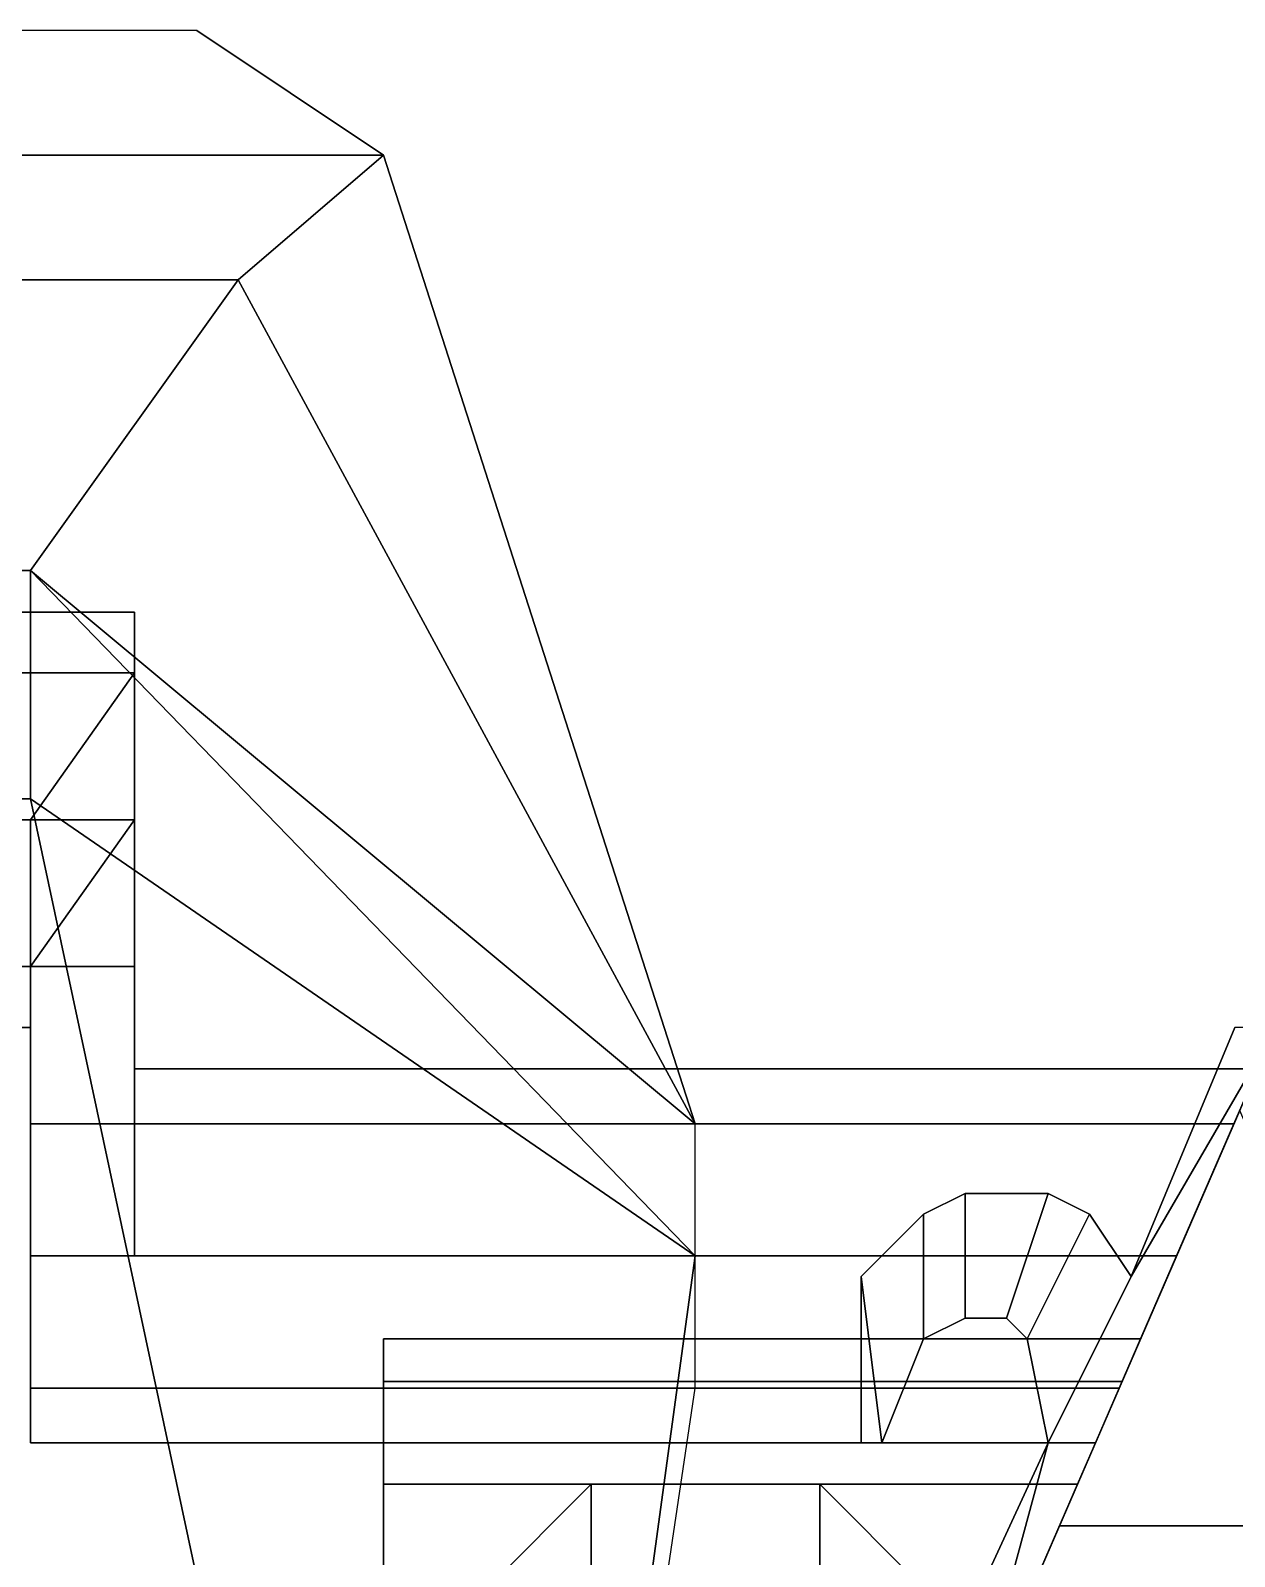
# Model space of a CAD drawing. Header units: millimetres. Extents: x -1.21 to 1.21, y -2.88 to 5.11.
# Drawn here: x -0.84 to -0.26, y 2.095 to 2.83 of the extents above; entities that cross this region are included whole.
import ezdxf

# ---------------------------------------------------------------- set-up
doc = ezdxf.new("R2010")
doc.units = ezdxf.units.MM
doc.layers.add('fenders', color=1, linetype='Continuous')

msp = doc.modelspace()

# ---------------------------------------------------------------- linework, layer by layer
for points in [[(-0.79, 2.520710678118655, 0.7607106781186548), (-0.79, 2.55, 0.6900000000000001), (-0.8600000000000001, 2.55, 0.6900000000000001), (-0.8600000000000001, 2.520710678118655, 0.7607106781186548)], [(-0.79, 2.55, 0.6900000000000001), (-0.79, 2.520710678118655, 0.6192893218813453), (-0.8600000000000001, 2.520710678118655, 0.6192893218813453), (-0.8600000000000001, 2.55, 0.6900000000000001)], [(-0.79, 2.33, 0.62), (-0.79, 2.55, 0.6900000000000001), (-0.79, 2.520710678118655, 0.7607106781186548), (-0.79, 2.30363961030679, 0.6836396103067892)], [(-0.79, 2.30363961030679, 0.5563603896932108), (-0.79, 2.520710678118655, 0.6192893218813453), (-0.79, 2.55, 0.6900000000000001), (-0.79, 2.33, 0.62)], [(-0.79, 2.45, 0.79), (-0.79, 2.520710678118655, 0.7607106781186548), (-0.8600000000000001, 2.520710678118655, 0.7607106781186548), (-0.8600000000000001, 2.45, 0.79)], [(-0.79, 2.520710678118655, 0.6192893218813453), (-0.84, 2.45, 0.5900000000000001), (-0.8600000000000001, 2.45, 0.5900000000000001), (-0.8600000000000001, 2.520710678118655, 0.6192893218813453)], [(-0.79, 2.520710678118655, 0.6192893218813453), (-0.79, 2.45, 0.5900000000000001), (-0.84, 2.45, 0.5900000000000001), (-0.79, 2.520710678118655, 0.6192893218813453)], [(-0.79, 2.30363961030679, 0.6836396103067892), (-0.79, 2.520710678118655, 0.7607106781186548), (-0.79, 2.379289321881346, 0.7607106781186548), (-0.79, 2.24, 0.71)], [(-0.79, 2.379289321881346, 0.7607106781186548), (-0.79, 2.520710678118655, 0.7607106781186548), (-0.79, 2.520710678118655, 0.7607106781186548), (-0.79, 2.45, 0.79)], [(-0.79, 2.45, 0.5900000000000001), (-0.79, 2.45, 0.5900000000000001), (-0.79, 2.520710678118655, 0.6192893218813453), (-0.79, 2.30363961030679, 0.5563603896932108)], [(-0.84, 2.379289321881346, 0.7607106781186548), (-0.79, 2.45, 0.79), (-0.8600000000000001, 2.45, 0.79), (-0.8600000000000001, 2.379289321881346, 0.7607106781186548)], [(-0.84, 2.45, 0.5900000000000001), (-0.84, 2.379289321881346, 0.6192893218813453), (-0.8600000000000001, 2.379289321881346, 0.6192893218813453), (-0.8600000000000001, 2.45, 0.5900000000000001)], [(-0.79, 2.45, 0.5900000000000001), (-0.79, 2.30363961030679, 0.5563603896932108), (-0.84, 2.30363961030679, 0.5563603896932108), (-0.84, 2.45, 0.5900000000000001)], [(-0.79, 2.379289321881346, 0.7607106781186548), (-0.79, 2.379289321881346, 0.7607106781186548), (-0.79, 2.45, 0.79), (-0.84, 2.379289321881346, 0.7607106781186548)], [(-0.84, 2.30363961030679, 0.5563603896932108), (-0.8400000000000001, 2.33, 0.62), (-0.84, 2.379289321881346, 0.6192893218813453), (-0.84, 2.45, 0.5900000000000001)], [(-0.84, 2.35, 0.6900000000000001), (-0.84, 2.379289321881346, 0.7607106781186548), (-0.8600000000000001, 2.379289321881346, 0.7607106781186548), (-0.8600000000000001, 2.35, 0.6900000000000001)], [(-0.84, 2.379289321881346, 0.6192893218813453), (-0.84, 2.35, 0.6900000000000001), (-0.8600000000000001, 2.35, 0.6900000000000001), (-0.8600000000000001, 2.379289321881346, 0.6192893218813453)], [(-0.79, 2.24, 0.71), (-0.79, 2.379289321881346, 0.7607106781186548), (-0.84, 2.379289321881346, 0.7607106781186548), (-0.84, 2.24, 0.71)], [(-0.8400000000000001, 2.33, 0.62), (-0.84, 2.30363961030679, 0.6836396103067892), (-0.84, 2.35, 0.6900000000000001), (-0.84, 2.379289321881346, 0.6192893218813453)], [(-0.84, 2.30363961030679, 0.6836396103067892), (-0.84, 2.24, 0.71), (-0.84, 2.379289321881346, 0.7607106781186548), (-0.84, 2.35, 0.6900000000000001)], [(-0.2447058823529416, 2.339999999999999, 0.5299999999999997), (-0.3444852941176471, 2.11, 0.4000000000000004), (-0.2577205882352941, 2.31, 0.9199999999999999), (-0.2316911764705879, 2.370000000000001, 0.88)], [(-0.3100000000000001, 2.23, 0.9645283018867927), (-0.3499999999999999, 2.15, 1.012830188679245), (-0.3882477341389726, 2.009123867069486, 1.097887476486348), (-0.2403676470588234, 2.35, 0.8920754716981135)], [(-0.26, 2.35, 0.8920754716981135), (-0.3100000000000001, 2.23, 0.9645283018867927), (-0.2403676470588234, 2.35, 0.8920754716981135)], [(-0.26, 2.35, 0.8720754716981135), (-0.3100000000000001, 2.23, 0.9445283018867927), (-0.3100000000000001, 2.23, 0.9645283018867927), (-0.26, 2.35, 0.8920754716981135)], [(-0.3444852941176471, 2.11, 0.4000000000000004), (-0.2447058823529415, 2.339999999999999, 0.5299999999999999), (0.2447058823529442, 2.339999999999993, 0.5300000000000041), (0.3444852941176471, 2.11, 0.4000000000000004)], [(-0.84, 2.176360389693211, 0.5563603896932107), (-0.8399999999999999, 2.15, 0.62), (-0.84, 2.30363961030679, 0.6836396103067892), (-0.8400000000000001, 2.33, 0.62)], [(-0.84, 2.24, 0.53), (-0.8399999999999999, 2.176360389693211, 0.5563603896932107), (-0.84, 2.33, 0.6199999999999999), (-0.84, 2.30363961030679, 0.5563603896932108)], [(-0.2604798749404368, 2.30363961030679, 0.6836396103067892), (-0.2490441176470587, 2.33, 0.62), (-0.79, 2.33, 0.62), (-0.79, 2.30363961030679, 0.6836396103067892)], [(-0.2490441176470587, 2.33, 0.62), (-0.2604798749404368, 2.30363961030679, 0.5563603896932108), (-0.79, 2.30363961030679, 0.5563603896932108), (-0.79, 2.33, 0.62)], [(-0.3444852941176471, 2.11, 0.4000000000000004), (-0.8, 1.06, 0.3999999999999999), (-0.4616176470588235, 1.84, 1.2), (-0.2577205882352941, 2.31, 0.9199999999999999)], [(-0.2577205882352941, 2.31, 0.9199999999999999), (-0.4616176470588235, 1.84, 1.2), (-0.18, 1.84, 1.2), (-0.18, 2.13, 1.027234042553192)], [(-0.2604798749404368, 2.30363961030679, 0.5563603896932108), (-0.2880882352941175, 2.24, 0.53), (-0.84, 2.24, 0.53), (-0.84, 2.30363961030679, 0.5563603896932108)], [(-0.8399999999999999, 2.15, 0.62), (-0.84, 2.176360389693211, 0.6836396103067892), (-0.84, 2.24, 0.71), (-0.84, 2.30363961030679, 0.6836396103067892)], [(-0.2880882352941175, 2.24, 0.71), (-0.2604798749404368, 2.30363961030679, 0.6836396103067892), (-0.79, 2.30363961030679, 0.6836396103067892), (-0.79, 2.24, 0.71)], [(-0.4099999999999999, 2.26, 0.9464150943396228), (-0.4099999999999999, 2.2, 0.9826415094339622), (-0.3899999999999999, 2.21, 0.9766037735849058), (-0.3899999999999999, 2.27, 0.9403773584905661)], [(-0.3899999999999999, 2.27, 0.9203773584905661), (-0.4099999999999999, 2.26, 0.9264150943396228), (-0.4099999999999999, 2.26, 0.9464150943396228), (-0.3899999999999999, 2.27, 0.9403773584905661)], [(-0.3899999999999999, 2.27, 0.9403773584905661), (-0.3899999999999999, 2.21, 0.9766037735849058), (-0.3699999999999999, 2.21, 0.9766037735849058), (-0.3499999999999999, 2.27, 0.9403773584905661)], [(-0.3499999999999999, 2.27, 0.9203773584905661), (-0.3899999999999999, 2.27, 0.9203773584905661), (-0.3899999999999999, 2.27, 0.9403773584905661), (-0.3499999999999999, 2.27, 0.9403773584905661)], [(-0.3499999999999999, 2.27, 0.9403773584905661), (-0.3699999999999999, 2.21, 0.9766037735849058), (-0.3599999999999999, 2.2, 0.9826415094339622), (-0.3300000000000001, 2.26, 0.9464150943396228)], [(-0.3300000000000001, 2.26, 0.9264150943396228), (-0.3499999999999999, 2.27, 0.9203773584905661), (-0.3499999999999999, 2.27, 0.9403773584905661), (-0.3300000000000001, 2.26, 0.9464150943396228)], [(-0.4399999999999999, 2.23, 0.9645283018867927), (-0.4299999999999999, 2.15, 1.012830188679245), (-0.4099999999999999, 2.2, 0.9826415094339624), (-0.4099999999999999, 2.26, 0.9464150943396228)], [(-0.4099999999999999, 2.26, 0.9264150943396228), (-0.4399999999999999, 2.23, 0.9445283018867927), (-0.4399999999999999, 2.23, 0.9645283018867927), (-0.4099999999999999, 2.26, 0.9464150943396228)], [(-0.3300000000000001, 2.26, 0.9464150943396228), (-0.3599999999999999, 2.2, 0.9826415094339622), (-0.3499999999999999, 2.15, 1.012830188679245), (-0.3100000000000001, 2.23, 0.9645283018867927)], [(-0.3100000000000001, 2.23, 0.9445283018867927), (-0.3300000000000001, 2.26, 0.9264150943396228), (-0.3300000000000001, 2.26, 0.9464150943396228), (-0.3100000000000001, 2.23, 0.9645283018867927)], [(-0.3156965956477982, 2.176360389693211, 0.6836396103067892), (-0.2880882352941175, 2.24, 0.71), (-0.84, 2.24, 0.71), (-0.84, 2.176360389693211, 0.6836396103067892)], [(-0.2880882352941175, 2.24, 0.53), (-0.3156965956477982, 2.176360389693211, 0.5563603896932107), (-0.84, 2.176360389693211, 0.5563603896932107), (-0.84, 2.24, 0.53)], [(-0.4399999999999999, 2.15, 1.012830188679245), (-0.4399999999999999, 2.15, 1.012830188679245), (-0.4299999999999999, 2.15, 1.012830188679245), (-0.4399999999999999, 2.23, 0.9645283018867927)], [(-0.4399999999999999, 2.23, 0.9445283018867927), (-0.4399999999999999, 2.15, 0.9928301886792454), (-0.4399999999999999, 2.15, 1.012830188679245), (-0.4399999999999999, 2.23, 0.9645283018867927)], [(-0.4099999999999999, 2.2, 0.9626415094339622), (-0.3899999999999999, 2.21, 0.9566037735849058), (-0.3899999999999999, 2.21, 0.9766037735849058), (-0.4099999999999999, 2.2, 0.9826415094339622)], [(-0.3899999999999999, 2.21, 0.9566037735849058), (-0.3699999999999999, 2.21, 0.9566037735849058), (-0.3699999999999999, 2.21, 0.9766037735849058), (-0.3899999999999999, 2.21, 0.9766037735849058)], [(-0.3699999999999999, 2.21, 0.9566037735849058), (-0.3599999999999999, 2.2, 0.9626415094339622), (-0.3599999999999999, 2.2, 0.9826415094339622), (-0.3699999999999999, 2.21, 0.9766037735849058)], [(-0.3143356543654379, 2.179497474683059, 0.5094974746830597), (-0.3054411764705881, 2.2, 0.4600000000000004), (-0.6699999999999993, 2.2, 0.4600000000000009), (-0.6699999999999993, 2.179497474683059, 0.5094974746830587)], [(-0.3054411764705881, 2.2, 0.4600000000000004), (-0.3143356543654379, 2.179497474683059, 0.410502525316941), (-0.6699999999999993, 2.179497474683059, 0.4105025253169412), (-0.6699999999999993, 2.2, 0.4600000000000009)], [(-0.6699999999999993, 2.13, 0.5299999999999994), (-0.6699999999999993, 2.179497474683059, 0.5094974746830587), (-0.6699999999999993, 2.2, 0.4600000000000009), (-0.6699999999999993, 2.080502525316942, 0.5094974746830587)], [(-0.6699999999999993, 2.080502525316942, 0.5094974746830587), (-0.6699999999999993, 2.2, 0.4600000000000009), (-0.6699999999999993, 2.179497474683059, 0.4105025253169412), (-0.6699999999999993, 2.06, 0.4600000000000009)], [(-0.4299999999999999, 2.15, 0.9928301886792454), (-0.4099999999999999, 2.2, 0.9626415094339622), (-0.4099999999999999, 2.2, 0.9826415094339622), (-0.4299999999999999, 2.15, 1.012830188679245)], [(-0.3599999999999999, 2.2, 0.9626415094339622), (-0.3499999999999999, 2.15, 0.9928301886792454), (-0.3499999999999999, 2.15, 1.012830188679245), (-0.3599999999999999, 2.2, 0.9826415094339622)], [(-0.3271323529411763, 2.15, 0.62), (-0.3156965956477982, 2.176360389693211, 0.6836396103067892), (-0.84, 2.176360389693211, 0.6836396103067892), (-0.84, 2.15, 0.62)], [(-0.3156965956477982, 2.176360389693211, 0.5563603896932107), (-0.3271323529411763, 2.15, 0.62), (-0.84, 2.15, 0.62), (-0.84, 2.176360389693211, 0.5563603896932107)], [(-0.3358088235294118, 2.13, 0.5300000000000004), (-0.3143356543654379, 2.179497474683059, 0.5094974746830597), (-0.6699999999999993, 2.179497474683059, 0.5094974746830587), (-0.6699999999999993, 2.13, 0.5299999999999994)], [(-0.3143356543654379, 2.179497474683059, 0.410502525316941), (-0.3358088235294117, 2.13, 0.3900000000000003), (-0.6699999999999993, 2.13, 0.3900000000000006), (-0.6699999999999993, 2.179497474683059, 0.4105025253169412)], [(-0.6699999999999993, 2.06, 0.4599999999999991), (-0.6699999999999993, 2.179497474683059, 0.4105025253169412), (-0.6699999999999993, 2.13, 0.3900000000000006), (-0.6699999999999993, 2.080502525316942, 0.4105025253169412)], [(-0.4399999999999999, 2.15, 0.9928301886792454), (-0.4299999999999999, 2.15, 0.9928301886792454), (-0.4299999999999999, 2.15, 1.012830188679245), (-0.4399999999999999, 2.15, 1.012830188679245)], [(-0.3499999999999999, 2.15, 1.012830188679245), (-0.4099999999999999, 2.02, 1.091320754716981), (-0.3882477341389726, 2.009123867069486, 1.097887476486348)], [(-0.3499999999999999, 2.15, 0.9928301886792454), (-0.4099999999999999, 2.02, 1.071320754716981), (-0.4099999999999999, 2.02, 1.091320754716981), (-0.3499999999999999, 2.15, 1.012830188679245)], [(-0.3358088235294117, 2.13, 0.3900000000000003), (-0.3572819926933856, 2.080502525316942, 0.410502525316941), (-0.6699999999999993, 2.080502525316942, 0.4105025253169412), (-0.6699999999999993, 2.13, 0.3900000000000006)], [(-0.3572819926933856, 2.080502525316942, 0.5094974746830597), (-0.3358088235294118, 2.13, 0.5300000000000004), (-0.6699999999999993, 2.13, 0.5299999999999994), (-0.6699999999999993, 2.080502525316942, 0.5094974746830587)], [(-0.5699999999999996, 2.080000000000001, 0.3900000000000006), (-0.6194974746830575, 2.080502525316942, 0.4105025253169412), (-0.6194974746830575, 2.080502525316942, 0.4105025253169412), (-0.5699999999999996, 2.13, 0.3900000000000006)], [(-0.5700000000000014, 2.129999999999999, 0.5299999999999994), (-0.6194974746830575, 2.080502525316942, 0.5094974746830587), (-0.6194974746830575, 2.080502525316942, 0.5094974746830587), (-0.5700000000000014, 2.08, 0.5299999999999994)], [(-0.5699999999999996, 2.13, 0.3899999999999988), (-0.4599999999999985, 2.130000000000001, 0.3899999999999988), (-0.4600000000000002, 2.080000000000001, 0.3900000000000006), (-0.5699999999999996, 2.080000000000005, 0.3900000000000006)], [(-0.4600000000000002, 2.13, 0.5299999999999994), (-0.5699999999999996, 2.13, 0.5299999999999994), (-0.5700000000000014, 2.08, 0.5299999999999994), (-0.4600000000000002, 2.080000000000001, 0.5299999999999994)], [(-0.4600000000000002, 2.080000000000001, 0.5299999999999994), (-0.4105025253169424, 2.080502525316942, 0.5094974746830587), (-0.4105025253169424, 2.080502525316942, 0.5094974746830587), (-0.4600000000000002, 2.13, 0.5299999999999994)], [(-0.4105025253169424, 2.080000000000001, 0.4105025253169412), (-0.4600000000000002, 2.080000000000001, 0.3900000000000006), (-0.4600000000000002, 2.13, 0.3900000000000006), (-0.4105025253169424, 2.080502525316942, 0.4105025253169412)], [(0.3444852941176471, 2.11, 0.4000000000000004), (0.8, 1.06, 0.3999999999999999), (-0.8, 1.06, 0.3999999999999999), (-0.3444852941176471, 2.11, 0.4000000000000004)]]:
    msp.add_3dface(points)
at = {"layer": 'fenders'}
for points in [[(-0.99, 2.83, 1.03), (-1.05, 2.77, 1.06), (-0.67, 2.77, 1.06), (-0.76, 2.83, 1.03)], [(-0.76, 2.83, 1.03), (-0.67, 2.77, 1.06), (-0.67, 2.77, 0.9400000000000001), (-0.76, 2.83, 1.03)], [(-1.05, 2.77, 1.06), (-1.08, 2.71, 1.09), (-0.74, 2.71, 1.09), (-0.67, 2.77, 1.06)], [(-0.67, 2.77, 1.06), (-0.74, 2.71, 1.09), (-0.52, 2.30363961030679, 0.6836396103067892)], [(-0.67, 2.77, 0.9400000000000001), (-0.67, 2.77, 1.06), (-0.52, 2.30363961030679, 0.6836396103067892)], [(-1.08, 2.71, 1.09), (-1.08, 2.57, 1.13), (-0.84, 2.57, 1.13), (-0.74, 2.71, 1.09)], [(-0.74, 2.71, 1.09), (-0.84, 2.57, 1.13), (-0.52, 2.30363961030679, 0.6836396103067892)], [(-1.08, 2.57, 1.13), (-1.08, 2.46, 1.15), (-0.84, 2.46, 1.15), (-0.84, 2.57, 1.13)], [(-0.84, 2.57, 1.13), (-0.84, 2.46, 1.15), (-0.52, 2.24, 0.71)], [(-0.52, 2.30363961030679, 0.6836396103067892), (-0.84, 2.57, 1.13), (-0.52, 2.24, 0.71)], [(-1.08, 2.46, 1.15), (-1.08, 1.46, 1.25), (-0.6264705882352941, 1.46, 1.25), (-0.84, 2.46, 1.15)], [(-0.84, 2.46, 1.15), (-0.6264705882352941, 1.46, 1.25), (-0.52, 2.24, 0.71)], [(-0.52, 2.24, 0.71), (-0.6264705882352941, 1.46, 1.25), (-0.52, 2.176360389693211, 0.6836396103067892)]]:
    msp.add_3dface(points, dxfattribs=at)

doc.saveas('drawing.dxf')
